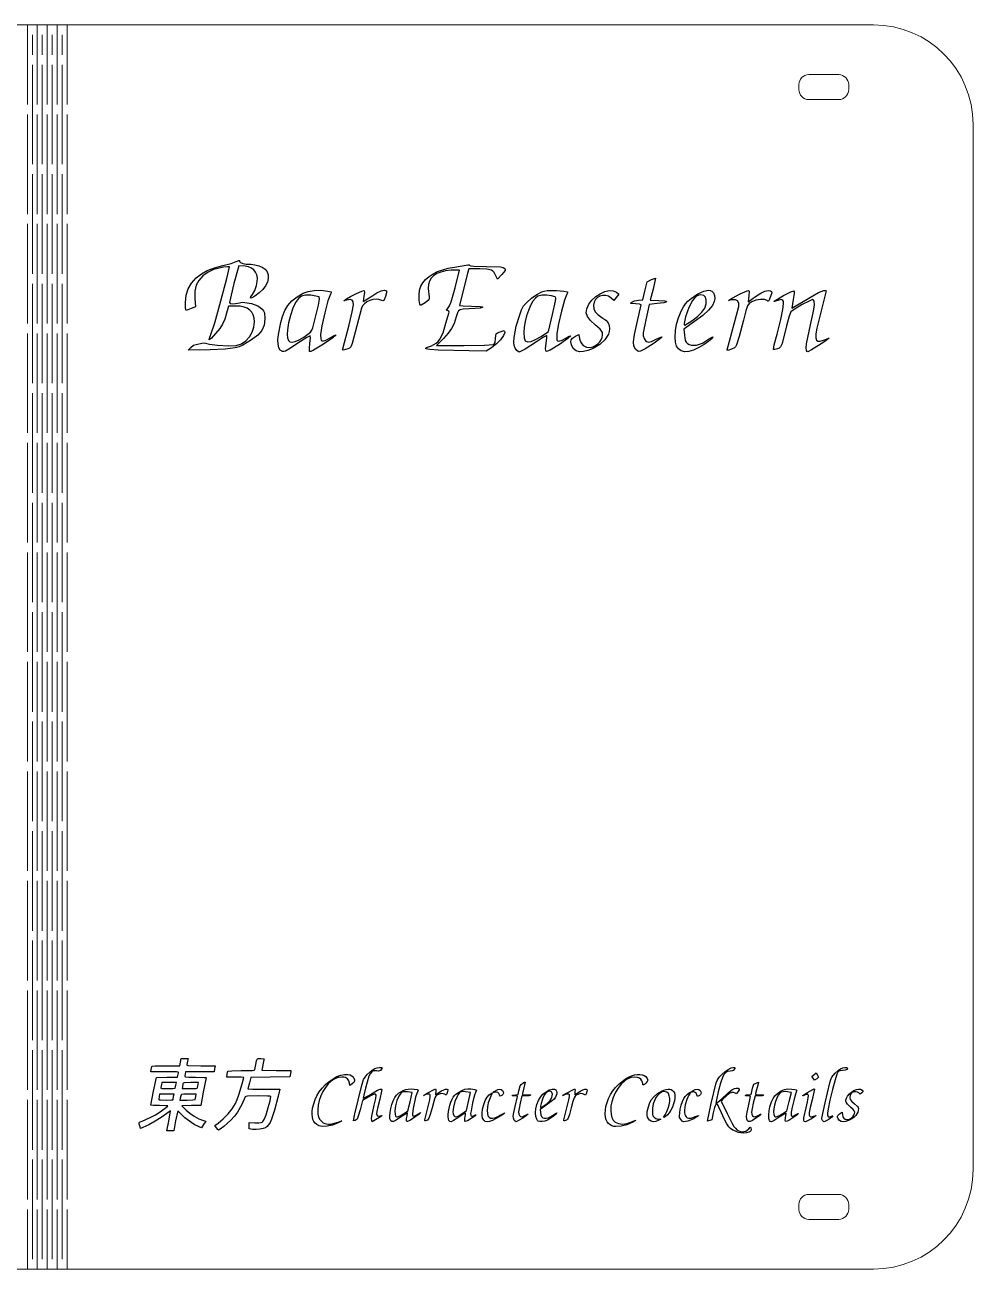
# Model space of a CAD drawing. Header units: millimetres. Extents: x 0 to 380, y 0 to 250.
# Drawn here: x 189.5 to 380, y 0 to 250 of the extents above; entities that cross this region are included whole.
import ezdxf

# ---------------------------------------------------------------- set-up
doc = ezdxf.new("R2010")
doc.units = ezdxf.units.MM
doc.layers.add('Cut', color=1, linetype='CONTINUOUS', lineweight=0)
doc.layers.add('Engrave', color=7, linetype='CONTINUOUS')

msp = doc.modelspace()

# ---------------------------------------------------------------- linework, layer by layer
at = {"layer": 'Cut'}
for p, q in [((20, 250), (190, 250)), ((190, 250), (360, 250)), ((191, 244), (191, 248)), ((193, 244), (193, 248)), ((195, 244), (195, 248)), ((197, 244), (197, 248)), ((347, 240), (353, 240)), ((345, 237), (345, 238)), ((355, 238), (355, 237)), ((353, 235), (347, 235)), ((380, 230), (380, 20)), ((353, 15), (347, 15)), ((345, 13), (345, 12)), ((355, 12), (355, 13)), ((347, 10), (353, 10)), ((190, 0), (20, 0)), ((360, 0), (190, 0))]:
    msp.add_line(p, q, dxfattribs=at)
at = {"layer": 'Cut', "linetype": 'CONTINUOUS'}
for p, q in [((190, 234), (190, 250)), ((192, 234), (192, 250)), ((194, 234), (194, 250)), ((196, 234), (196, 250)), ((198, 234), (198, 250)), ((191, 222), (191, 242)), ((193, 222), (193, 242)), ((195, 222), (195, 242)), ((197, 222), (197, 242)), ((190, 212), (190, 232)), ((192, 212), (192, 232)), ((194, 212), (194, 232)), ((196, 212), (196, 232)), ((198, 212), (198, 232)), ((191, 200), (191, 220)), ((193, 200), (193, 220)), ((195, 200), (195, 220)), ((197, 200), (197, 220)), ((190, 190), (190, 210)), ((192, 190), (192, 210)), ((194, 190), (194, 210)), ((196, 190), (196, 210)), ((198, 190), (198, 210)), ((191, 178), (191, 198)), ((193, 178), (193, 198)), ((195, 178), (195, 198)), ((197, 178), (197, 198)), ((190, 168), (190, 188)), ((192, 168), (192, 188)), ((194, 168), (194, 188)), ((196, 168), (196, 188)), ((198, 168), (198, 188)), ((191, 156), (191, 176)), ((193, 156), (193, 176)), ((195, 156), (195, 176)), ((197, 156), (197, 176)), ((190, 146), (190, 166)), ((192, 146), (192, 166)), ((194, 146), (194, 166)), ((196, 146), (196, 166)), ((198, 146), (198, 166)), ((191, 134), (191, 154)), ((193, 134), (193, 154)), ((195, 134), (195, 154)), ((197, 134), (197, 154)), ((190, 124), (190, 144)), ((192, 124), (192, 144)), ((194, 124), (194, 144)), ((196, 124), (196, 144)), ((198, 124), (198, 144)), ((191, 112), (191, 132)), ((193, 112), (193, 132)), ((195, 112), (195, 132)), ((197, 112), (197, 132)), ((190, 102), (190, 122)), ((192, 102), (192, 122)), ((194, 102), (194, 122)), ((196, 102), (196, 122)), ((198, 102), (198, 122)), ((191, 90), (191, 110)), ((193, 90), (193, 110)), ((195, 90), (195, 110)), ((197, 90), (197, 110)), ((190, 80), (190, 100)), ((192, 80), (192, 100)), ((194, 80), (194, 100)), ((196, 80), (196, 100)), ((198, 80), (198, 100)), ((191, 68), (191, 88)), ((193, 68), (193, 88)), ((195, 68), (195, 88)), ((197, 68), (197, 88)), ((190, 58), (190, 78)), ((192, 58), (192, 78)), ((194, 58), (194, 78)), ((196, 58), (196, 78)), ((198, 58), (198, 78)), ((191, 46), (191, 66)), ((193, 46), (193, 66)), ((195, 46), (195, 66)), ((197, 46), (197, 66)), ((190, 36), (190, 56)), ((192, 36), (192, 56)), ((194, 36), (194, 56)), ((196, 36), (196, 56)), ((198, 36), (198, 56)), ((191, 24), (191, 44)), ((193, 24), (193, 44)), ((195, 24), (195, 44)), ((197, 24), (197, 44)), ((190, 14), (190, 34)), ((192, 14), (192, 34)), ((194, 14), (194, 34)), ((196, 14), (196, 34)), ((198, 14), (198, 34)), ((191, 2), (191, 22)), ((193, 2), (193, 22)), ((195, 2), (195, 22)), ((197, 2), (197, 22)), ((190, 0), (190, 12)), ((192, 0), (192, 12)), ((194, 0), (194, 12)), ((196, 0), (196, 12)), ((198, 0), (198, 12))]:
    msp.add_line(p, q, dxfattribs=at)
at = {"layer": 'Cut'}
for centre, radius, start, end in [((360, 230), 20, 0, 90), ((347, 238), 2, 90, 180), ((353, 238), 2, 0, 90), ((347, 237), 2, 180, 270), ((353, 237), 2, 270, 0), ((360, 20), 20, 270, 0), ((347, 13), 2, 90, 180), ((353, 13), 2, 0, 90), ((347, 12), 2, 180, 270), ((353, 12), 2, 270, 0)]:
    msp.add_arc(centre, radius, start, end, dxfattribs=at)
at = {"layer": 'Engrave', "color": 7}
for points in [[(222.87, 185.2), (223.4, 185.62), (223.93, 185.79), (225.06, 186.03), (225.55, 186.14), (225.81, 186.05), (226.57, 185.84), (228.21, 185.64), (230.41, 185.51), (231.94, 185.6), (233.03, 185.93), (233.92, 186.54), (234.62, 187.32), (235.15, 188.24), (235.49, 189.26), (235.61, 190.34), (235.56, 191.08), (235.39, 191.72), (235.1, 192.26), (234.69, 192.7), (234.17, 193.05), (233.53, 193.3), (232.77, 193.45), (231.9, 193.5), (230.38, 193.5), (230.13, 192.54), (229.67, 190.9), (229.22, 189.86), (228.66, 189.01), (227.82, 187.96), (227.01, 187.07), (226.52, 186.7), (226.56, 187.02), (226.89, 187.79), (227.63, 190.13), (228.86, 194.57), (230.04, 199.03), (230.59, 201.39), (230.23, 201.41), (229.37, 201.29), (227.38, 200.83), (226.3, 200.33), (225.28, 199.57), (224.44, 198.65), (223.89, 197.68), (223.61, 196.53), (223.62, 195.01), (223.75, 193.35), (222.92, 193.03), (221.92, 192.63), (221.8, 193.07), (221.75, 194.23), (221.88, 195.67), (222.27, 196.94), (222.94, 198.09), (223.93, 199.17), (224.95, 199.97), (226.13, 200.63), (227.56, 201.18), (229.3, 201.65), (230.91, 202.08), (231.96, 202.46), (232.51, 202.68), (232.6, 202.63), (232.63, 202.49), (232.8, 202.24), (233.27, 202.05), (233.98, 201.93), (234.89, 201.89), (235.7, 201.82), (236.49, 201.62), (237.2, 201.32), (237.76, 200.93), (238.19, 200.39), (238.4, 199.75), (238.4, 199.05), (238.21, 198.31), (237.84, 197.56), (237.29, 196.82), (236.58, 196.13), (235.72, 195.52), (235.12, 195.19), (234.84, 195.12), (234.87, 195.33), (235.21, 195.82), (235.68, 196.66), (236.04, 197.63), (236.18, 198.42), (236.2, 199.13), (236.09, 199.76), (235.85, 200.31), (235.5, 200.76), (235.02, 201.12), (234.44, 201.37), (233.73, 201.53), (232.47, 201.57), (231.49, 198.01), (230.6, 194.24), (230.76, 194.04), (231.2, 193.96), (231.84, 194), (232.6, 194.17), (233.12, 194.26), (233.71, 194.25), (235.03, 194.02), (236.28, 193.54), (236.8, 193.23), (237.2, 192.9), (237.47, 192.55), (237.63, 192.17), (237.73, 190.91), (237.59, 189.68), (237.13, 188.62), (236.3, 187.67), (235.04, 186.73), (233.29, 185.68), (232.52, 185.34), (231.73, 185.09), (229.74, 184.82), (226.74, 184.71), (222.32, 184.62), (222.87, 185.2), (222.87, 185.2)], [(272.54, 184.65), (270.84, 184.76), (270.08, 184.92), (270.04, 185.03), (270.21, 185.17), (271.18, 185.54), (272.14, 186.02), (272.53, 186.38), (272.88, 186.84), (273.5, 188.15), (274.1, 190.08), (274.72, 192.29), (274.69, 192.51), (274.43, 192.59), (274.24, 192.61), (274.18, 192.68), (274.54, 193.14), (274.83, 193.58), (275.14, 194.37), (275.94, 197.16), (276.82, 200.73), (275.15, 200.69), (274.02, 200.56), (273.06, 200.33), (272.26, 200.02), (271.61, 199.61), (271.11, 199.11), (270.76, 198.51), (270.56, 197.81), (270.5, 197.01), (270.69, 195.31), (270.74, 195), (270.66, 194.74), (269.93, 194.13), (269.13, 193.67), (268.97, 193.71), (268.86, 193.9), (268.71, 194.66), (268.7, 195.68), (268.81, 196.7), (269.03, 197.48), (269.45, 198.19), (270.01, 198.85), (270.69, 199.44), (271.5, 199.96), (272.42, 200.42), (273.44, 200.8), (274.57, 201.1), (275.78, 201.32), (278.5, 201.79), (278.76, 201.82), (278.87, 201.68), (279.07, 201.57), (279.69, 201.49), (282.24, 201.43), (285.02, 201.36), (285.62, 201.26), (285.9, 201.08), (286.02, 200.87), (285.98, 200.63), (285.31, 199.82), (284.42, 198.91), (284.19, 199.47), (283.78, 200.27), (283.53, 200.54), (283.23, 200.73), (282.33, 200.93), (280.88, 200.98), (278.66, 200.98), (278.44, 200.13), (276.83, 193.63), (277.53, 193.54), (279.22, 193.5), (280.96, 193.44), (281.38, 193.37), (281.47, 193.27), (280.96, 193.11), (279.93, 193.03), (277.53, 192.86), (276.95, 192.75), (276.61, 192.55), (276.38, 192.13), (276.14, 191.34), (275.72, 190.03), (275.23, 189), (274.55, 188.05), (273.58, 186.98), (272.19, 185.57), (277.7, 185.57), (281.83, 185.63), (283.64, 185.8), (283.85, 185.96), (283.99, 186.2), (284.08, 187.01), (284.1, 187.57), (284.21, 187.9), (284.48, 188.13), (284.99, 188.35), (285.78, 188.59), (285.88, 188.48), (285.89, 188.19), (285.67, 187.56), (285.07, 186.75), (284.23, 185.89), (283.25, 185.13), (282.19, 184.43), (278.77, 184.48), (272.54, 184.65), (272.54, 184.65)], [(312.2, 184.81), (311.85, 185.44), (311.78, 186.33), (312, 187.81), (312.53, 190.2), (313.32, 193.77), (312.97, 193.9), (312.14, 193.95), (311.21, 194), (311.19, 194.1), (311.41, 194.28), (312, 194.53), (312.76, 194.67), (313.63, 194.75), (314.02, 196.52), (314.49, 198.36), (315.39, 198.84), (316.16, 199.12), (315.69, 196.89), (315.14, 194.69), (316.88, 194.63), (318.09, 194.56), (318.36, 194.48), (318.41, 194.38), (317.87, 194.17), (316.51, 194.01), (314.91, 193.82), (314.24, 190.75), (313.73, 188.12), (313.73, 187.5), (313.89, 187.01), (314.22, 186.47), (314.7, 186.26), (315.38, 186.38), (316.35, 186.83), (317.28, 187.28), (317.47, 187.33), (317.47, 187.26), (316.92, 186.79), (315.69, 185.93), (314.1, 184.91), (313.16, 184.43), (312.85, 184.38), (312.61, 184.43), (312.2, 184.81), (312.2, 184.81), (312.2, 184.81)], [(240.79, 184.66), (240.52, 185.13), (240.37, 185.84), (240.34, 186.75), (240.42, 187.81), (240.9, 190.18), (241.28, 191.41), (241.75, 192.6), (242.34, 193.62), (243.15, 194.55), (244.18, 195.39), (245.41, 196.11), (246.4, 196.46), (247.6, 196.66), (248.93, 196.68), (250.35, 196.53), (251.02, 196.34), (251.03, 196.18), (250.87, 195.91), (250.39, 194.56), (249.75, 192.12), (249.18, 189.54), (248.9, 187.76), (248.94, 186.9), (249.05, 186.65), (249.23, 186.52), (249.49, 186.51), (249.83, 186.61), (250.81, 187.14), (251.65, 187.61), (252.06, 187.74), (251.36, 187.15), (249.52, 185.88), (247.47, 184.63), (246.93, 184.39), (246.7, 184.4), (246.65, 184.99), (246.75, 186.03), (246.87, 187.03), (246.84, 187.52), (246.12, 187.18), (244.56, 186.16), (242.89, 185.03), (241.86, 184.47), (241.52, 184.37), (241.24, 184.38), (240.79, 184.66), (240.79, 184.66)], [(245.51, 187.28), (246.86, 188.28), (247.18, 188.69), (247.36, 189.15), (248.5, 193.7), (248.7, 194.89), (248.65, 195.36), (246.95, 195.67), (245.89, 195.7), (245.09, 195.5), (244.46, 195.02), (243.88, 194.2), (243.35, 193.08), (242.85, 191.64), (242.46, 190.12), (242.23, 188.75), (242.19, 187.81), (242.26, 187.1), (242.45, 186.6), (242.76, 186.32), (243.22, 186.25), (243.82, 186.39), (244.58, 186.74), (245.51, 187.28), (245.51, 187.28)], [(253.37, 184.94), (254.65, 189.7), (255.26, 192.32), (255.52, 193.75), (255.45, 194.33), (255.23, 194.67), (254.82, 194.79), (254.2, 194.72), (253.6, 194.58), (254.1, 194.96), (254.94, 195.45), (256.11, 196.03), (257.18, 196.49), (257.69, 196.62), (257.71, 196.25), (257.58, 195.52), (257.44, 194.45), (259.17, 195.52), (260.2, 196.18), (261.07, 196.57), (261.73, 196.7), (262.15, 196.54), (262.14, 196.15), (261.94, 195.41), (261.59, 194.63), (261.41, 194.55), (261.18, 194.63), (260.64, 194.83), (260.04, 194.88), (259.41, 194.81), (258.79, 194.62), (258.21, 194.34), (257.72, 193.98), (257.34, 193.55), (257.12, 193.06), (256.2, 189.53), (255.28, 185.98), (254.96, 185.28), (254.7, 185.07), (254.35, 184.91), (253.47, 184.67), (253.34, 184.75), (253.37, 184.94), (253.37, 184.94)], [(288.33, 184.6), (288.03, 185.06), (287.82, 185.59), (287.76, 186.26), (287.82, 187.18), (288.23, 189.44), (288.91, 191.77), (289.3, 192.76), (289.7, 193.54), (290.32, 194.24), (291.29, 195.06), (292.37, 195.83), (293.36, 196.37), (293.85, 196.52), (294.45, 196.61), (296.27, 196.61), (297.8, 196.5), (298.51, 196.37), (298.53, 196.17), (298.37, 195.89), (297.92, 194.71), (297.3, 192.46), (296.73, 189.94), (296.4, 188), (296.35, 186.67), (296.49, 186.5), (296.8, 186.47), (297.44, 186.64), (298.21, 187.06), (298.86, 187.44), (299.2, 187.53), (298.56, 186.97), (296.88, 185.8), (295.01, 184.66), (294.47, 184.42), (294.22, 184.4), (294.12, 184.94), (294.25, 186.04), (294.39, 187.08), (294.39, 187.58), (293.72, 187.25), (292.29, 186.32), (289.98, 184.81), (288.77, 184.21), (288.33, 184.6), (288.33, 184.6)], [(293.21, 187.41), (294.68, 188.39), (295.51, 191.78), (296.1, 194.5), (296.14, 195.1), (296.04, 195.34), (295.33, 195.59), (294.34, 195.69), (293.34, 195.66), (292.58, 195.47), (292.07, 195.09), (291.57, 194.46), (291.09, 193.62), (290.66, 192.64), (290.29, 191.56), (290, 190.42), (289.81, 189.27), (289.75, 188.17), (289.83, 187.1), (290.03, 186.5), (290.5, 186.3), (291.2, 186.39), (292.11, 186.76), (293.21, 187.41), (293.21, 187.41), (293.21, 187.41)], [(300.25, 184.53), (299.63, 184.97), (299.29, 185.7), (299.17, 186.29), (299.23, 186.7), (299.54, 187.05), (300.13, 187.43), (300.8, 187.82), (300.94, 186.94), (301.2, 186.15), (301.68, 185.56), (302.32, 185.23), (303.07, 185.19), (303.63, 185.34), (304.14, 185.59), (304.6, 185.91), (304.99, 186.31), (305.29, 186.74), (305.49, 187.21), (305.57, 187.69), (305.52, 188.16), (305.06, 188.84), (304.16, 189.69), (303.13, 190.6), (302.52, 191.4), (302.29, 192.17), (302.39, 192.97), (302.8, 193.86), (303.42, 194.69), (304.2, 195.41), (305.07, 195.99), (305.99, 196.4), (306.87, 196.61), (307.67, 196.57), (308.33, 196.27), (308.82, 195.87), (308.32, 195.24), (307.83, 194.6), (307.27, 195.12), (306.75, 195.48), (306.18, 195.65), (305.6, 195.65), (305.03, 195.5), (304.53, 195.21), (304.12, 194.8), (303.85, 194.28), (303.76, 193.67), (303.83, 192.93), (304.08, 192.35), (304.58, 191.81), (305.39, 191.23), (306.19, 190.67), (306.67, 190.16), (306.91, 189.61), (306.97, 188.92), (306.91, 188.39), (306.72, 187.84), (306.03, 186.75), (304.99, 185.76), (303.69, 184.98), (302.62, 184.56), (301.71, 184.35), (300.93, 184.34), (300.25, 184.53), (300.25, 184.53)], [(321.36, 184.52), (320.8, 184.89), (320.41, 185.46), (320.19, 186.24), (320.12, 187.27), (320.19, 188.58), (320.42, 189.86), (320.82, 191.16), (321.38, 192.5), (321.81, 193.33), (322.23, 193.97), (322.72, 194.51), (323.34, 195.03), (324.72, 195.97), (325.87, 196.53), (326.81, 196.7), (327.19, 196.64), (327.53, 196.49), (327.84, 196.16), (328.03, 195.65), (328.09, 195.05), (328, 194.41), (327.62, 193.59), (326.86, 192.69), (325.68, 191.64), (324.01, 190.39), (321.88, 188.88), (321.99, 187.64), (322.18, 186.58), (322.35, 186.24), (322.6, 185.98), (322.98, 185.75), (323.42, 185.63), (324.46, 185.66), (325.63, 186.07), (326.87, 186.84), (327.44, 187.22), (327.74, 187.31), (327.56, 187), (326.89, 186.43), (325.94, 185.76), (324.9, 185.15), (323.81, 184.65), (322.87, 184.38), (322.07, 184.34), (321.36, 184.52), (321.36, 184.52)], [(323.49, 190.53), (324.65, 191.41), (325.51, 192.26), (326.07, 193.09), (326.35, 193.92), (326.4, 194.72), (326.24, 195.3), (325.88, 195.65), (325.31, 195.77), (324.87, 195.69), (324.43, 195.47), (324.01, 195.11), (323.61, 194.61), (322.87, 193.22), (322.24, 191.35), (321.95, 190.03), (321.96, 189.74), (322.06, 189.65), (323.49, 190.53), (323.49, 190.53)], [(330.62, 184.74), (332.9, 193.43), (332.9, 194.08), (332.67, 194.53), (332.23, 194.76), (331.59, 194.74), (330.89, 194.6), (331.61, 195.06), (333.21, 195.95), (334.58, 196.55), (334.87, 196.62), (335.01, 196.53), (334.94, 195.54), (334.79, 194.36), (336.31, 195.4), (337.36, 196.08), (338.17, 196.49), (338.8, 196.65), (339.29, 196.58), (339.48, 196.45), (339.53, 196.18), (339.12, 194.88), (338.9, 194.51), (338.79, 194.5), (338.65, 194.6), (338.11, 194.82), (337.28, 194.85), (336.36, 194.7), (335.53, 194.38), (335.03, 194.05), (334.68, 193.54), (334.34, 192.54), (333.84, 190.7), (332.97, 187.38), (332.45, 185.73), (332.25, 185.32), (332.03, 185.09), (331.43, 184.81), (330.73, 184.6), (330.61, 184.62), (330.62, 184.74), (330.62, 184.74), (330.62, 184.74)], [(346.55, 184.56), (346.44, 185.09), (346.5, 185.92), (347.33, 189.7), (347.88, 192.14), (348.13, 193.69), (348.09, 194.51), (347.96, 194.72), (347.76, 194.81), (347.03, 194.52), (345.67, 193.81), (344.27, 192.98), (343.39, 192.37), (343.06, 191.46), (342.53, 189.5), (341.64, 185.98), (341.31, 185.28), (341.06, 185.07), (340.71, 184.91), (340.17, 184.76), (339.89, 184.76), (340.06, 185.72), (340.61, 187.88), (341.37, 190.79), (341.8, 192.8), (341.92, 194.03), (341.88, 194.39), (341.77, 194.61), (341.58, 194.76), (341.38, 194.81), (340.75, 194.64), (340.03, 194.39), (339.95, 194.41), (340.03, 194.52), (341.9, 195.64), (343.38, 196.36), (344.07, 196.59), (344.05, 196.02), (343.83, 194.83), (343.56, 193.11), (344.27, 193.45), (345.85, 194.4), (348.92, 196.23), (350.02, 196.65), (350.37, 196.66), (350.49, 196.54), (349.45, 192.55), (348.6, 189.07), (348.41, 187.92), (348.38, 187.12), (348.51, 186.63), (348.82, 186.42), (349.29, 186.45), (349.94, 186.68), (351.1, 187.07), (350.03, 186.26), (347.51, 184.69), (346.81, 184.34), (346.65, 184.39), (346.55, 184.56), (346.55, 184.56), (346.55, 184.56)], [(218.4, 29.75), (218.76, 31.77), (217.99, 31.25), (216.91, 30.49), (215.67, 29.72), (214.39, 29.02), (213.21, 28.47), (212.76, 28.28), (212.63, 28.61), (212.46, 29.12), (212.44, 29.42), (212.51, 29.52), (212.63, 29.61), (213.03, 29.76), (213.82, 30.06), (214.8, 30.51), (215.76, 31), (216.5, 31.44), (217.71, 32.31), (218.08, 32.62), (218.21, 32.78), (217.72, 32.84), (216.52, 32.87), (215.32, 32.9), (214.82, 32.97), (215.37, 35.78), (215.91, 38.53), (218.03, 38.56), (220.15, 38.56), (220.22, 38.9), (220.35, 39.44), (220.36, 39.51), (220.31, 39.56), (219.98, 39.62), (217.61, 39.65), (214.81, 39.65), (214.89, 40.11), (215.01, 40.71), (215.17, 40.78), (215.64, 40.83), (217.84, 40.86), (220.62, 40.86), (220.77, 41.59), (220.91, 42.32), (221.61, 42.32), (222.3, 42.32), (222.19, 41.8), (222.01, 41.08), (222.01, 41.01), (222.05, 40.96), (222.4, 40.9), (224.85, 40.86), (227.74, 40.86), (227.62, 40.26), (227.5, 39.65), (224.63, 39.65), (221.76, 39.65), (221.68, 39.27), (221.61, 38.85), (221.65, 38.72), (221.79, 38.64), (222.44, 38.57), (223.8, 38.56), (225.52, 38.53), (225.86, 38.49), (225.93, 38.41), (225.35, 35.57), (224.82, 32.88), (222.94, 32.85), (221.06, 32.81), (221.92, 31.96), (222.66, 31.32), (223.54, 30.72), (224.47, 30.22), (225.38, 29.85), (225.83, 29.71), (225.4, 29.05), (224.97, 28.4), (224.53, 28.58), (223.54, 29.07), (222.54, 29.71), (221.62, 30.42), (220.84, 31.17), (220.24, 31.78), (219.79, 29.79), (219.39, 27.79), (218.7, 27.79), (218.01, 27.79), (218.4, 29.75), (218.4, 29.75)], [(227.98, 28.38), (227.67, 28.86), (228.3, 29.31), (229.35, 30.17), (230.33, 31.17), (231.17, 32.23), (231.81, 33.3), (232.15, 34.07), (232.51, 35.05), (233.17, 37.24), (233.47, 38.49), (232.97, 38.54), (231.76, 38.56), (230.05, 38.56), (230.14, 39.14), (230.28, 39.8), (231.1, 39.87), (232.98, 39.9), (235.22, 39.93), (235.59, 39.99), (235.7, 40.11), (235.89, 41.11), (236.02, 41.83), (236.16, 42.19), (236.26, 42.27), (236.4, 42.31), (236.87, 42.32), (237.48, 42.28), (237.55, 42.2), (237.53, 42.04), (237.1, 39.95), (240.01, 39.9), (242.91, 39.9), (242.9, 39.62), (242.81, 38.99), (242.73, 38.62), (238.8, 38.56), (234.88, 38.5), (234.6, 37.41), (234.32, 36.23), (235.26, 36.17), (237.51, 36.14), (240.7, 36.14), (240.36, 34.72), (239.64, 31.97), (239.04, 30.12), (238.75, 29.48), (238.47, 28.99), (238.18, 28.65), (237.87, 28.42), (237.35, 28.22), (236.7, 28.09), (235.98, 28.04), (235.24, 28.08), (234.56, 28.17), (234.56, 28.82), (234.56, 29.48), (235.69, 29.4), (236.48, 29.38), (236.99, 29.45), (237.17, 29.54), (237.32, 29.67), (237.57, 30.06), (237.94, 31.02), (238.39, 32.45), (238.76, 33.84), (238.92, 34.69), (238.74, 34.74), (238.23, 34.78), (236.37, 34.81), (234.22, 34.78), (233.86, 34.71), (233.75, 34.6), (233.07, 33.08), (232.21, 31.56), (231.6, 30.75), (230.9, 29.95), (230.23, 29.32), (229.44, 28.65), (228.75, 28.12), (228.38, 27.91), (228.23, 28.05), (227.98, 28.38), (227.98, 28.38)], [(259.19, 29.9), (259.15, 30.21), (259.2, 30.7), (259.7, 32.95), (259.99, 34.31), (260.07, 34.98), (259.93, 35.14), (259.65, 35.13), (259.18, 34.94), (258.47, 34.55), (257.34, 33.9), (256.84, 32.02), (256.48, 30.7), (256.27, 30.1), (255.83, 29.87), (255.51, 29.79), (255.8, 31.17), (256.46, 33.92), (257.15, 36.69), (257.54, 38.11), (257.83, 38.57), (258.29, 39.11), (258.85, 39.64), (259.44, 40.1), (259.82, 40.3), (260.29, 40.45), (260.74, 40.54), (261.11, 40.53), (261.22, 40.49), (261.25, 40.43), (261.06, 40.12), (260.91, 39.92), (260.75, 39.82), (260.53, 39.8), (260.18, 39.84), (259.83, 39.87), (259.59, 39.85), (259.39, 39.77), (259.18, 39.61), (258.86, 39.24), (258.62, 38.78), (257.92, 36.33), (257.59, 34.98), (257.47, 34.32), (257.81, 34.45), (258.59, 34.89), (260.37, 35.93), (260.87, 36.15), (261.13, 36.19), (261.18, 36.07), (261.15, 35.74), (260.78, 34.17), (260.39, 32.64), (260.2, 31.7), (260.17, 31.17), (260.28, 30.87), (260.38, 30.75), (260.49, 30.7), (260.85, 30.78), (261.25, 30.89), (261.28, 30.86), (261.21, 30.78), (260.77, 30.46), (259.96, 29.98), (259.27, 29.59), (259.19, 29.9), (259.19, 29.9), (259.19, 29.9)], [(332.81, 27.47), (332.24, 27.69), (331.73, 27.95), (331.29, 28.25), (330.93, 28.6), (330.55, 29.19), (330.01, 30.18), (329.44, 31.37), (328.93, 32.54), (328.77, 32.87), (328.63, 33.06), (328.48, 33.13), (328.34, 33.05), (328.2, 32.84), (328.07, 32.5), (327.79, 31.38), (327.51, 30), (327.08, 29.86), (326.62, 29.76), (327.39, 33.25), (328.4, 37.41), (328.56, 37.89), (328.76, 38.26), (329.06, 38.63), (329.54, 39.12), (330.2, 39.71), (330.81, 40.14), (331.36, 40.41), (331.82, 40.5), (332.04, 40.49), (332.13, 40.44), (332.1, 40.31), (331.95, 40.07), (331.83, 39.92), (331.68, 39.83), (331.18, 39.77), (330.66, 39.7), (330.24, 39.47), (329.9, 39.09), (329.63, 38.53), (329.27, 37.34), (328.81, 35.6), (328.43, 34.01), (328.31, 33.28), (328.7, 33.53), (329.51, 34.23), (330.79, 35.39), (331.56, 36.03), (332.03, 36.32), (332.38, 36.38), (332.79, 36.35), (332.98, 36.25), (332.97, 36.04), (332.78, 35.69), (332.46, 35.3), (332.35, 35.29), (332.21, 35.37), (331.89, 35.52), (331.53, 35.51), (331.11, 35.32), (330.61, 34.95), (329.63, 34.06), (329.36, 33.76), (330.57, 31.26), (331.59, 29.28), (331.96, 28.66), (332.24, 28.29), (332.56, 28), (332.9, 27.79), (333.26, 27.66), (333.62, 27.61), (333.97, 27.64), (334.31, 27.75), (334.62, 27.94), (334.91, 28.2), (335.23, 28.52), (335.3, 28.49), (335.34, 28.35), (335.41, 28.03), (335.37, 27.8), (335.22, 27.64), (334.93, 27.5), (334.45, 27.37), (333.91, 27.32), (333.35, 27.35), (332.81, 27.47), (332.81, 27.47), (332.81, 27.47)], [(349.77, 29.87), (349.64, 30.12), (349.58, 30.34), (350.26, 33.44), (351.24, 37.43), (351.44, 38.11), (351.62, 38.56), (351.88, 38.92), (352.3, 39.36), (352.87, 39.89), (353.36, 40.25), (353.8, 40.45), (354.25, 40.52), (354.57, 40.51), (354.73, 40.45), (354.74, 40.33), (354.61, 40.14), (354.47, 40.02), (354.3, 39.95), (353.77, 39.89), (353.31, 39.87), (353.02, 39.78), (352.82, 39.55), (352.63, 39.14), (352.28, 38.04), (351.76, 36.09), (351.23, 33.94), (350.85, 32.23), (350.73, 31.33), (350.74, 31.01), (350.8, 30.77), (350.91, 30.63), (351.07, 30.57), (351.28, 30.59), (351.54, 30.7), (351.73, 30.78), (351.84, 30.78), (351.62, 30.56), (351.07, 30.16), (350.46, 29.78), (350.11, 29.6), (349.95, 29.68), (349.77, 29.87), (349.77, 29.87)], [(248.54, 28.81), (248.15, 29.03), (247.83, 29.32), (247.57, 29.67), (247.38, 30.08), (247.26, 30.55), (247.21, 31.09), (247.23, 31.68), (247.31, 32.33), (247.52, 33.24), (247.79, 34.06), (248.15, 34.82), (248.62, 35.6), (249.21, 36.38), (249.89, 37.09), (250.64, 37.72), (251.41, 38.26), (252.2, 38.68), (252.98, 38.97), (253.72, 39.12), (254.39, 39.11), (254.83, 39.01), (255.18, 38.86), (255.43, 38.65), (255.61, 38.37), (255.72, 38.04), (255.71, 37.76), (255.57, 37.51), (255.28, 37.24), (254.81, 36.87), (254.73, 37.37), (254.58, 37.82), (254.3, 38.21), (254.09, 38.4), (253.88, 38.51), (253.6, 38.55), (253.18, 38.56), (252.44, 38.5), (251.79, 38.26), (251.1, 37.82), (250.45, 37.23), (249.87, 36.52), (249.36, 35.71), (248.94, 34.83), (248.62, 33.89), (248.42, 32.93), (248.35, 31.97), (248.38, 31.14), (248.5, 30.53), (248.75, 30.05), (249.14, 29.63), (249.43, 29.42), (249.76, 29.27), (250.12, 29.17), (250.52, 29.13), (250.95, 29.15), (251.41, 29.23), (252.41, 29.54), (252.97, 29.75), (253.17, 29.77), (252.99, 29.64), (252.44, 29.36), (251.29, 28.93), (250.22, 28.69), (249.28, 28.64), (248.88, 28.7), (248.54, 28.81), (248.54, 28.81)], [(287.78, 29.96), (287.64, 30.31), (287.62, 30.74), (287.74, 31.46), (288.02, 32.68), (288.44, 34.65), (288.41, 34.72), (288.31, 34.77), (287.87, 34.81), (287.5, 34.83), (287.41, 34.9), (287.6, 34.97), (288.04, 35.05), (288.6, 35.11), (288.76, 35.84), (288.99, 36.84), (289.17, 37.07), (289.52, 37.35), (289.86, 37.54), (289.97, 37.56), (290.01, 37.53), (289.45, 35.26), (289.45, 35.15), (289.56, 35.09), (290.34, 35.05), (291.01, 35.02), (291.13, 34.98), (291.1, 34.93), (290.74, 34.85), (290.13, 34.81), (289.33, 34.81), (289.01, 33.33), (288.79, 32.27), (288.7, 31.59), (288.73, 31.15), (288.87, 30.84), (289.04, 30.65), (289.23, 30.59), (289.51, 30.66), (289.96, 30.87), (290.39, 31.07), (290.6, 31.12), (290.29, 30.84), (289.51, 30.33), (288.67, 29.83), (288.19, 29.6), (287.97, 29.71), (287.78, 29.96), (287.78, 29.96)], [(307.45, 28.77), (307.11, 28.96), (306.78, 29.25), (306.49, 29.6), (306.28, 29.97), (306.16, 30.48), (306.11, 31.19), (306.13, 31.98), (306.23, 32.7), (306.45, 33.5), (306.77, 34.29), (307.16, 35.06), (307.64, 35.79), (308.18, 36.48), (308.8, 37.13), (309.47, 37.71), (310.19, 38.23), (310.78, 38.57), (311.37, 38.83), (311.96, 39.01), (312.51, 39.11), (313.03, 39.13), (313.49, 39.07), (313.89, 38.92), (314.22, 38.68), (314.52, 38.31), (314.63, 37.98), (314.54, 37.67), (314.27, 37.35), (313.96, 37.11), (313.76, 37.01), (313.66, 37.05), (313.62, 37.24), (313.57, 37.53), (313.43, 37.85), (313.22, 38.15), (312.99, 38.37), (312.57, 38.52), (311.96, 38.56), (311.31, 38.49), (310.74, 38.32), (310.39, 38.13), (310.03, 37.86), (309.29, 37.16), (308.61, 36.31), (308.08, 35.42), (307.67, 34.48), (307.4, 33.62), (307.25, 32.78), (307.21, 31.89), (307.26, 31.08), (307.41, 30.45), (307.69, 29.95), (308.1, 29.54), (308.41, 29.36), (308.76, 29.23), (309.15, 29.16), (309.58, 29.15), (310.04, 29.19), (310.52, 29.29), (311.55, 29.67), (312.06, 29.88), (312.24, 29.91), (312.1, 29.78), (311.61, 29.5), (310.44, 29.02), (309.29, 28.72), (308.25, 28.63), (307.81, 28.67), (307.45, 28.77), (307.45, 28.77)], [(334.7, 29.78), (334.53, 30.14), (334.5, 30.7), (334.61, 31.54), (334.86, 32.74), (335.3, 34.71), (335.13, 34.78), (334.74, 34.81), (334.36, 34.84), (334.28, 34.88), (334.27, 34.93), (334.48, 35.02), (334.88, 35.05), (335.33, 35.1), (335.42, 35.18), (335.48, 35.32), (335.71, 36.37), (335.92, 37.16), (336.42, 37.39), (336.87, 37.59), (336.8, 37.26), (336.31, 35.26), (336.31, 35.15), (336.4, 35.09), (337.11, 35.05), (337.73, 35.02), (337.87, 34.98), (337.9, 34.93), (337.61, 34.85), (337.01, 34.81), (336.19, 34.81), (335.84, 33.33), (335.6, 32.25), (335.51, 31.55), (335.55, 31.11), (335.71, 30.82), (335.91, 30.64), (336.11, 30.59), (336.38, 30.67), (336.81, 30.88), (337.31, 31.12), (337.4, 31.14), (337.39, 31.1), (337.07, 30.83), (336.37, 30.35), (335.65, 29.89), (335.19, 29.66), (334.9, 29.63), (334.7, 29.78), (334.7, 29.78), (334.7, 29.78)], [(347.84, 38.34), (347.61, 38.72), (348.02, 39.06), (348.5, 39.41), (348.77, 38.99), (348.97, 38.57), (348.57, 38.26), (348.12, 37.96), (347.84, 38.34), (347.84, 38.34)], [(219.3, 34.11), (219.38, 34.72), (219.46, 35.17), (218, 35.17), (216.55, 35.17), (216.48, 34.72), (216.4, 34.11), (216.47, 34.04), (216.72, 34), (217.85, 33.96), (218.98, 34), (219.23, 34.04), (219.3, 34.11), (219.3, 34.11)], [(219.71, 36.35), (219.84, 36.96), (219.93, 37.47), (218.48, 37.47), (217.02, 37.47), (216.94, 37.08), (216.8, 36.47), (216.81, 36.36), (216.98, 36.3), (218.2, 36.26), (219.24, 36.29), (219.71, 36.35), (219.71, 36.35)], [(223.7, 34.05), (223.84, 34.66), (223.93, 35.17), (222.41, 35.17), (221.46, 35.17), (220.99, 35.09), (220.88, 35), (220.8, 34.85), (220.7, 34.36), (220.62, 33.96), (222.13, 33.96), (223.22, 33.99), (223.7, 34.05), (223.7, 34.05)], [(224.19, 36.47), (224.33, 37.08), (224.41, 37.47), (222.82, 37.47), (221.48, 37.44), (221.28, 37.37), (221.24, 37.25), (221.16, 36.64), (221.09, 36.26), (222.61, 36.26), (223.88, 36.3), (224.11, 36.36), (224.19, 36.47), (224.19, 36.47)], [(263.01, 29.79), (262.92, 29.95), (262.85, 30.17), (262.81, 30.76), (262.86, 31.48), (263, 32.28), (263.21, 33.09), (263.48, 33.84), (263.8, 34.47), (264.14, 34.93), (264.59, 35.33), (265.05, 35.65), (265.52, 35.9), (266.01, 36.07), (266.53, 36.18), (267.09, 36.21), (267.68, 36.17), (268.31, 36.07), (268.46, 36.03), (268.52, 35.98), (268.41, 35.75), (268.23, 35.31), (268, 34.52), (267.49, 32.27), (267.35, 31.28), (267.37, 30.98), (267.45, 30.8), (267.61, 30.74), (267.84, 30.79), (268.55, 31.2), (268.92, 31.42), (269.07, 31.44), (268.69, 31.12), (267.85, 30.52), (266.94, 29.93), (266.39, 29.63), (266.23, 29.66), (266.17, 29.85), (266.18, 30.23), (266.28, 30.81), (266.34, 31.4), (264.96, 30.52), (264.11, 29.96), (263.57, 29.68), (263.23, 29.64), (263.01, 29.79), (263.01, 29.79)], [(264.92, 30.81), (265.91, 31.41), (266.45, 31.77), (266.91, 33.61), (267.32, 35.5), (266.35, 35.62), (265.52, 35.64), (265.31, 35.56), (265.12, 35.4), (264.88, 35.13), (264.65, 34.77), (264.25, 33.85), (263.95, 32.8), (263.83, 31.77), (263.86, 31.06), (263.93, 30.83), (264.04, 30.68), (264.19, 30.6), (264.38, 30.6), (264.92, 30.81), (264.92, 30.81)], [(270.23, 31.63), (270.84, 34.04), (270.94, 34.67), (270.93, 34.99), (270.79, 35.12), (270.55, 35.17), (270.25, 35.12), (269.91, 34.99), (269.66, 34.89), (269.55, 34.9), (270.18, 35.3), (272.02, 36.24), (272.06, 36.1), (272.04, 35.67), (272, 35.23), (272.02, 35.05), (272.68, 35.47), (273.2, 35.82), (273.65, 36.05), (274.02, 36.17), (274.3, 36.17), (274.44, 36.09), (274.48, 35.94), (274.42, 35.67), (274.27, 35.24), (274.2, 35.06), (274.13, 34.99), (274.02, 35.02), (273.85, 35.12), (273.53, 35.25), (273.14, 35.26), (272.72, 35.15), (272.29, 34.94), (272.05, 34.75), (271.86, 34.41), (271.63, 33.71), (271.29, 32.43), (270.92, 31.07), (270.65, 30.32), (270.51, 30.1), (270.36, 29.96), (269.96, 29.79), (269.83, 29.79), (269.82, 30), (270.23, 31.63), (270.23, 31.63)], [(274.7, 29.87), (274.58, 30.16), (274.53, 30.57), (274.54, 31.07), (274.6, 31.64), (274.88, 32.91), (275.1, 33.55), (275.35, 34.16), (275.56, 34.56), (275.79, 34.87), (276.11, 35.16), (276.6, 35.5), (277.27, 35.89), (277.89, 36.14), (278.48, 36.24), (279.06, 36.21), (279.88, 36.08), (280.25, 35.98), (280.25, 35.91), (280.17, 35.8), (280.02, 35.51), (279.84, 34.95), (279.44, 33.39), (279.13, 31.82), (279.05, 31.24), (279.06, 30.92), (279.14, 30.77), (279.27, 30.71), (279.48, 30.74), (279.77, 30.88), (280.03, 30.99), (280.18, 31), (280.12, 30.91), (279.9, 30.74), (279.17, 30.26), (278.4, 29.82), (277.97, 29.65), (277.9, 29.7), (277.87, 29.81), (277.91, 30.23), (278.02, 31.09), (278.01, 31.31), (277.96, 31.34), (277.86, 31.32), (276.47, 30.39), (275.6, 29.83), (275.11, 29.6), (274.9, 29.68), (274.7, 29.87), (274.7, 29.87)], [(277.25, 31.21), (278.19, 31.84), (278.64, 33.66), (279.05, 35.52), (278.05, 35.62), (277.49, 35.66), (277.17, 35.64), (276.97, 35.55), (276.77, 35.36), (276.55, 35.06), (276.32, 34.66), (275.9, 33.66), (275.6, 32.57), (275.48, 31.61), (275.53, 31.21), (275.66, 30.88), (275.85, 30.65), (276.09, 30.57), (276.52, 30.76), (277.25, 31.21), (277.25, 31.21)], [(281.67, 29.92), (281.45, 30.31), (281.34, 30.77), (281.34, 31.36), (281.45, 32.11), (281.68, 33.06), (281.99, 33.87), (282.36, 34.52), (282.79, 35), (283.36, 35.42), (283.33, 35.23), (283.11, 34.78), (282.81, 34.11), (282.58, 33.38), (282.43, 32.61), (282.37, 31.85), (282.41, 31.27), (282.53, 30.82), (282.75, 30.51), (283.05, 30.34), (283.45, 30.3), (283.93, 30.4), (284.5, 30.64), (285.15, 31.02), (285.63, 31.29), (285.86, 31.37), (285.82, 31.29), (285.63, 31.14), (284.98, 30.71), (284.17, 30.23), (283.47, 29.88), (282.85, 29.67), (282.35, 29.61), (281.96, 29.69), (281.67, 29.92), (281.67, 29.92)], [(284.88, 34.99), (284.74, 35.29), (284.5, 35.49), (284.21, 35.58), (283.9, 35.54), (283.6, 35.45), (283.53, 35.48), (283.67, 35.62), (284.02, 35.84), (284.49, 36.07), (284.87, 36.16), (285.19, 36.1), (285.44, 35.9), (285.61, 35.61), (285.64, 35.34), (285.54, 35.1), (285.3, 34.9), (284.99, 34.76), (284.93, 34.82), (284.88, 34.99), (284.88, 34.99)], [(292.65, 29.73), (292.47, 29.88), (292.32, 30.1), (292.14, 30.67), (292.1, 31.4), (292.18, 32.21), (292.37, 33.05), (292.67, 33.86), (293.06, 34.57), (293.54, 35.13), (294.2, 35.64), (294.86, 36), (295.44, 36.17), (295.69, 36.18), (295.9, 36.14), (296.14, 35.99), (296.3, 35.78), (296.37, 35.51), (296.36, 35.21), (296.26, 34.87), (296.09, 34.53), (295.83, 34.18), (295.51, 33.85), (293.99, 32.73), (293.02, 32.09), (293.07, 31.44), (293.15, 30.99), (293.31, 30.64), (293.53, 30.42), (293.83, 30.33), (294.25, 30.31), (294.63, 30.39), (295.03, 30.57), (295.53, 30.88), (296.12, 31.25), (296.39, 31.38), (296.21, 31.15), (295.68, 30.73), (295.04, 30.27), (294.49, 29.95), (293.98, 29.76), (293.45, 29.65), (292.98, 29.64), (292.65, 29.73), (292.65, 29.73)], [(294.42, 33.31), (294.74, 33.6), (295.02, 33.91), (295.23, 34.23), (295.38, 34.55), (295.46, 34.85), (295.47, 35.13), (295.41, 35.38), (295.27, 35.59), (295.02, 35.75), (294.75, 35.76), (294.47, 35.64), (294.19, 35.39), (293.92, 35.02), (293.65, 34.54), (293.41, 33.97), (293.21, 33.3), (293.07, 32.77), (293.06, 32.51), (293.09, 32.47), (293.16, 32.47), (293.41, 32.59), (294.42, 33.31), (294.42, 33.31)], [(298.2, 31.63), (298.81, 34.04), (298.91, 34.67), (298.9, 34.99), (298.76, 35.12), (298.52, 35.17), (298.22, 35.12), (297.88, 34.99), (297.62, 34.89), (297.52, 34.9), (298.15, 35.3), (299.99, 36.24), (300.03, 36.1), (300, 35.67), (299.97, 35.23), (300, 35.05), (300.67, 35.48), (301.17, 35.82), (301.62, 36.05), (301.99, 36.17), (302.27, 36.17), (302.4, 36.09), (302.45, 35.94), (302.39, 35.66), (302.24, 35.22), (302.1, 34.97), (302.01, 35), (301.88, 35.11), (301.58, 35.25), (301.18, 35.27), (300.72, 35.16), (300.26, 34.94), (300.02, 34.76), (299.83, 34.42), (299.6, 33.71), (299.26, 32.43), (298.89, 31.07), (298.62, 30.32), (298.48, 30.1), (298.33, 29.96), (297.93, 29.79), (297.8, 29.79), (297.78, 30), (298.2, 31.63), (298.2, 31.63)], [(314.96, 29.95), (314.76, 30.2), (314.61, 30.5), (314.53, 30.84), (314.5, 31.23), (314.53, 31.68), (314.62, 32.17), (314.97, 33.31), (315.34, 34.01), (315.9, 34.68), (316.6, 35.29), (317.4, 35.77), (317.88, 35.98), (318.32, 36.12), (318.71, 36.18), (319.05, 36.17), (319.35, 36.08), (319.61, 35.92), (319.82, 35.69), (319.98, 35.39), (320.08, 34.95), (320.08, 34.41), (319.99, 33.81), (319.83, 33.18), (319.6, 32.55), (319.3, 31.96), (318.96, 31.43), (318.59, 31.01), (318.12, 30.61), (317.88, 30.47), (317.85, 30.51), (317.87, 30.61), (318.12, 31.01), (318.48, 31.64), (318.76, 32.32), (318.95, 33.01), (319.05, 33.68), (319.06, 34.3), (318.96, 34.84), (318.77, 35.26), (318.47, 35.53), (318.16, 35.65), (317.84, 35.66), (317.52, 35.59), (317.19, 35.43), (316.87, 35.18), (316.57, 34.86), (316.29, 34.47), (316.03, 34), (315.75, 33.2), (315.59, 32.31), (315.56, 31.46), (315.6, 31.11), (315.68, 30.83), (315.9, 30.52), (316.23, 30.28), (316.64, 30.14), (317.05, 30.14), (317.23, 30.16), (317.26, 30.14), (316.83, 29.91), (316.25, 29.68), (315.75, 29.61), (315.32, 29.7), (314.96, 29.95), (314.96, 29.95), (314.96, 29.95)], [(321.32, 29.98), (321.13, 30.23), (321.03, 30.47), (321.02, 30.8), (321.05, 31.36), (321.15, 32.16), (321.34, 32.97), (321.59, 33.7), (321.88, 34.29), (322.16, 34.65), (322.56, 35.06), (322.95, 35.4), (323.2, 35.54), (323.15, 35.36), (322.9, 34.95), (322.67, 34.55), (322.47, 34.08), (322.17, 33), (322.03, 31.93), (322.03, 31.46), (322.09, 31.08), (322.2, 30.79), (322.36, 30.57), (322.56, 30.42), (322.8, 30.33), (323.08, 30.3), (323.4, 30.35), (324.17, 30.64), (324.6, 30.83), (324.83, 30.88), (324.85, 30.86), (324.81, 30.8), (324.5, 30.58), (323.87, 30.22), (323.25, 29.93), (322.68, 29.73), (322.21, 29.63), (321.9, 29.61), (321.69, 29.65), (321.52, 29.76), (321.32, 29.98), (321.32, 29.98), (321.32, 29.98)], [(324.5, 35.05), (324.35, 35.32), (324.13, 35.51), (323.86, 35.6), (323.56, 35.57), (323.36, 35.54), (323.33, 35.59), (323.76, 35.9), (324.19, 36.1), (324.57, 36.16), (324.89, 36.1), (325.15, 35.91), (325.32, 35.61), (325.36, 35.34), (325.25, 35.1), (325, 34.89), (324.64, 34.67), (324.5, 35.05), (324.5, 35.05)], [(339.08, 29.84), (338.96, 30.29), (338.94, 31), (339.01, 31.82), (339.18, 32.62), (339.48, 33.58), (339.81, 34.3), (340.19, 34.85), (340.67, 35.28), (341.43, 35.8), (342.1, 36.1), (342.79, 36.22), (343.6, 36.19), (344.15, 36.11), (344.48, 36.02), (344.59, 35.91), (344.52, 35.75), (344.3, 35.13), (343.98, 33.91), (343.66, 32.54), (343.47, 31.51), (343.44, 30.99), (343.48, 30.84), (343.56, 30.75), (343.68, 30.72), (343.84, 30.76), (344.32, 30.99), (344.82, 31.26), (344.91, 31.28), (344.91, 31.24), (344.62, 30.99), (343.99, 30.55), (342.96, 29.89), (342.64, 29.72), (342.43, 29.66), (342.31, 29.7), (342.27, 29.84), (342.34, 30.43), (342.42, 31.25), (342.32, 31.27), (342.07, 31.16), (341.05, 30.51), (340.04, 29.87), (339.47, 29.61), (339.26, 29.67), (339.08, 29.84), (339.08, 29.84), (339.08, 29.84)], [(341.74, 31.25), (342.56, 31.81), (343.03, 33.68), (343.49, 35.51), (343.06, 35.58), (342.39, 35.66), (341.86, 35.65), (341.45, 35.55), (341.16, 35.35), (340.83, 34.92), (340.54, 34.34), (340.29, 33.65), (340.09, 32.93), (339.95, 32.22), (339.9, 31.58), (339.95, 31.07), (340.1, 30.75), (340.33, 30.62), (340.65, 30.65), (341.11, 30.86), (341.74, 31.25), (341.74, 31.25)], [(346.03, 29.68), (345.96, 29.93), (345.99, 30.43), (346.43, 32.39), (346.73, 33.6), (346.88, 34.41), (346.9, 34.9), (346.87, 35.03), (346.8, 35.11), (346.59, 35.1), (346.24, 34.99), (345.85, 34.85), (345.78, 34.85), (345.8, 34.89), (346.71, 35.5), (347.8, 36.12), (348.05, 36.22), (348.13, 36.18), (347.64, 34.04), (347.27, 32.44), (347.09, 31.47), (347.08, 30.95), (347.13, 30.8), (347.21, 30.7), (347.33, 30.63), (347.47, 30.6), (347.91, 30.74), (348.46, 30.89), (348.19, 30.65), (347.5, 30.21), (346.75, 29.79), (346.31, 29.6), (346.03, 29.68), (346.03, 29.68)], [(353.16, 29.88), (352.92, 30.18), (352.78, 30.52), (352.76, 30.73), (352.8, 30.88), (352.94, 31.03), (353.19, 31.21), (353.67, 31.52), (353.74, 31.03), (353.85, 30.62), (354.02, 30.32), (354.29, 30.14), (354.61, 30.07), (354.94, 30.08), (355.27, 30.19), (355.59, 30.37), (355.86, 30.61), (356.06, 30.91), (356.18, 31.26), (356.21, 31.54), (356.13, 31.77), (355.87, 32.08), (355.35, 32.57), (354.78, 33.14), (354.49, 33.55), (354.43, 33.74), (354.42, 33.93), (354.54, 34.37), (354.78, 34.77), (355.16, 35.22), (355.61, 35.63), (356.05, 35.92), (356.54, 36.11), (357, 36.18), (357.4, 36.13), (357.7, 35.95), (357.94, 35.71), (357.64, 35.42), (357.33, 35.13), (357.05, 35.39), (356.75, 35.58), (356.38, 35.65), (356, 35.62), (355.67, 35.48), (355.45, 35.22), (355.28, 34.87), (355.21, 34.47), (355.32, 34.1), (355.63, 33.7), (356.18, 33.24), (356.78, 32.7), (356.9, 32.48), (356.95, 32.24), (356.93, 31.89), (356.84, 31.54), (356.67, 31.2), (356.43, 30.87), (356.13, 30.56), (355.78, 30.28), (355.38, 30.04), (354.94, 29.84), (354.36, 29.67), (353.88, 29.61), (353.48, 29.68), (353.16, 29.88), (353.16, 29.88)]]:
    msp.add_lwpolyline(points, dxfattribs=at)

doc.saveas('drawing.dxf')
